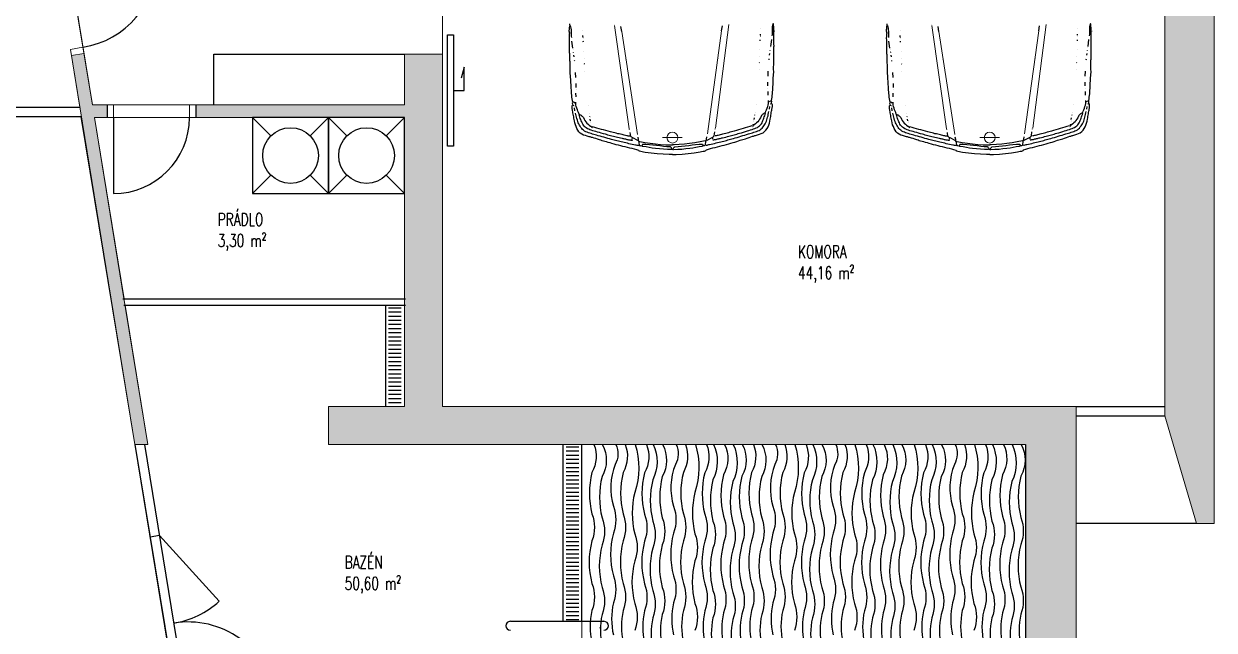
# Model space of a CAD drawing. Header units: metres. Extents: x -442 to 316, y -503 to 125.
# Drawn here: x -26.54 to -17.14, y -74.63 to -69.84 of the extents above; entities that cross this region are included whole.
import ezdxf

# ---------------------------------------------------------------- set-up
doc = ezdxf.new("R2010")
doc.units = ezdxf.units.M
doc.linetypes.add('ČERCHOVANÁ', pattern=[25.4, 12.7, -6.35, 0, -6.35])
doc.layers.add('FLOATING-WINDOWS', color=2, linetype='Continuous', plot=False)
for name, color, linetype in [('nove zdivo akce', 3, 'Continuous'), ('OSA', 7, 'ČERCHOVANÁ'), ('popis', 6, 'Continuous'), ('SRAFA', 251, 'Continuous'), ('ZARIZOVAKY', 251, 'Continuous'), ('ZDIVO', 1, 'Continuous')]:
    doc.layers.add(name, color=color, linetype=linetype)
doc.styles.add('ROMANS', font='romans.shx', dxfattribs={"width": 0.7})

# ---------------------------------------------------------------- blocks, each defined once
blk = doc.blocks.new('BMW3-PUD')
at = {"lineweight": 0}
for p, q in [((0.9833, 0.3943), (0.17, 0.2757)), ((1.0314, 0.4512), (0.2143, 0.3401)), ((0.1432, 0.0776), (0.1432, 0)), ((0.1432, -0.0776), (0.1432, 0)), ((0.9833, -0.3943), (0.17, -0.2757)), ((1.0314, -0.4512), (0.2143, -0.3401))]:
    blk.add_line(p, q, dxfattribs=at)
for points in [[(0.0086, 0), (0.0085, 0.0275), (0.0125, 0.0749), (0.0164, 0.1222), (0.0218, 0.1696), (0.028, 0.217), (0.0309, 0.229), (0.033, 0.2403), (0.0351, 0.2516), (0.0388, 0.2629), (0.0402, 0.2637), (0.041, 0.2644), (0.0425, 0.266), (0.0439, 0.2667), (0.0498, 0.2833), (0.0548, 0.3006), (0.0591, 0.3187), (0.0634, 0.3376), (0.0677, 0.3556), (0.072, 0.3737), (0.0763, 0.3918), (0.0813, 0.4083), (0.0856, 0.4264), (0.0907, 0.4437), (0.0957, 0.4611), (0.1, 0.4784), (0.1043, 0.4927), (0.1087, 0.507), (0.113, 0.5206), (0.1173, 0.5342), (0.1202, 0.5455), (0.1231, 0.556), (0.1268, 0.5658), (0.1289, 0.5756), (0.1347, 0.5907), (0.1398, 0.605), (0.1434, 0.6186), (0.1485, 0.6322), (0.1491, 0.6389), (0.1513, 0.645), (0.1535, 0.6503), (0.1542, 0.6563), (0.1593, 0.6721), (0.1643, 0.6872), (0.1687, 0.7015), (0.1745, 0.7151), (0.1841, 0.728), (0.1953, 0.7386), (0.2079, 0.747), (0.2214, 0.7547), (0.2355, 0.7601), (0.2505, 0.7655), (0.2662, 0.7695), (0.282, 0.7727), (0.2924, 0.7743), (0.3029, 0.7767), (0.3134, 0.7783), (0.3239, 0.7799), (0.3337, 0.7815), (0.3442, 0.7839), (0.3539, 0.7855), (0.3644, 0.7872), (0.3696, 0.788), (0.3749, 0.7895), (0.3794, 0.7904), (0.3846, 0.7904), (0.3899, 0.7905), (0.3951, 0.7905), (0.3997, 0.7891), (0.4042, 0.7876), (0.4049, 0.7869), (0.4049, 0.7861), (0.405, 0.7846), (0.4057, 0.7832), (0.402, 0.7771)], [(0.0815, 0.2657), (0.0822, 0.2724), (0.0836, 0.2792), (0.085, 0.2868), (0.0857, 0.2928), (0.0885, 0.3056), (0.0921, 0.3191), (0.095, 0.3312), (0.0978, 0.344), (0.1007, 0.356), (0.1036, 0.3688), (0.1064, 0.3809), (0.1093, 0.3929), (0.1122, 0.4042), (0.115, 0.4162), (0.1179, 0.4268), (0.1208, 0.4381), (0.1236, 0.4487), (0.1265, 0.4592), (0.1286, 0.4697), (0.1315, 0.481), (0.1366, 0.4961), (0.1409, 0.5112), (0.1452, 0.5262), (0.1496, 0.5406), (0.1539, 0.5556), (0.1582, 0.5707), (0.1625, 0.585), (0.1676, 0.6001), (0.1705, 0.6106), (0.1734, 0.6212), (0.1763, 0.6317), (0.1799, 0.6423), (0.1828, 0.6528), (0.1864, 0.6634), (0.19, 0.6732), (0.1937, 0.6838), (0.1996, 0.6929), (0.2062, 0.7012), (0.2129, 0.7088), (0.2211, 0.7156), (0.2293, 0.7225), (0.2382, 0.7279), (0.2471, 0.7332), (0.2569, 0.7378), (0.2666, 0.7424), (0.277, 0.7456), (0.2875, 0.7495), (0.2987, 0.7526), (0.31, 0.7557), (0.3204, 0.7581), (0.3317, 0.7605), (0.3429, 0.7629)], [(0.335, 0.7358), (0.3462, 0.7396), (0.3574, 0.7443), (0.3693, 0.7489), (0.3813, 0.7536), (0.3933, 0.7575), (0.4053, 0.7599), (0.418, 0.7608), (0.43, 0.7602)], [(0.3616, 0.7676), (0.3833, 0.7716)], [(0.3961, 0.774), (0.3961, 0.774)], [(0.4095, 0.7832), (0.4245, 0.7856)], [(0.421, 0.7668), (0.4283, 0.7789), (0.4283, 0.7804), (0.4283, 0.7812), (0.4283, 0.7827), (0.429, 0.7834), (0.4425, 0.7859), (0.456, 0.7883), (0.4695, 0.7907), (0.483, 0.7916), (0.4972, 0.7933), (0.5107, 0.7942), (0.525, 0.7951), (0.5392, 0.796), (0.5535, 0.7969), (0.5678, 0.7971), (0.582, 0.798), (0.5955, 0.7989), (0.6098, 0.7998), (0.624, 0.8008), (0.6383, 0.8017), (0.6518, 0.8034), (0.6615, 0.8035), (0.6706, 0.8028), (0.6803, 0.803), (0.6901, 0.8031), (0.6991, 0.8032), (0.7089, 0.8033), (0.7186, 0.8034), (0.7276, 0.8035), (0.7374, 0.8036), (0.7471, 0.8038), (0.7562, 0.8046), (0.7659, 0.8047), (0.7749, 0.8048), (0.7847, 0.8049), (0.7937, 0.8051), (0.8035, 0.8052), (0.811, 0.806), (0.8185, 0.8061), (0.8252, 0.8062), (0.832, 0.8063), (0.8395, 0.8063), (0.8462, 0.8064), (0.853, 0.8065), (0.8605, 0.8074), (0.8755, 0.8068), (0.8905, 0.8062), (0.9048, 0.8071), (0.9198, 0.8073), (0.9341, 0.8075), (0.9484, 0.8069), (0.9626, 0.8063), (0.9762, 0.8035), (0.9829, 0.8058), (0.9889, 0.8074), (0.9964, 0.8075), (1.0032, 0.8068), (1.0107, 0.8061), (1.0182, 0.8047), (1.0257, 0.8041), (1.0325, 0.8042), (1.034, 0.8034), (1.0347, 0.8034), (1.0348, 0.8019), (1.0348, 0.8004), (1.0236, 0.7973), (1.0123, 0.7949), (1.0003, 0.794), (0.9883, 0.7931), (0.9756, 0.793), (0.9635, 0.7928), (0.9508, 0.7927), (0.9388, 0.7918)], [(0.4721, 0.7584), (0.4999, 0.7588)], [(0.5255, 0.7568), (0.5255, 0.7568)], [(0.545, 0.757), (0.575, 0.7574)], [(0.6223, 0.7579), (0.6621, 0.7607)], [(0.7513, 0.767), (0.7588, 0.7686)], [(0.7866, 0.7712), (0.8001, 0.7736)], [(0.8211, 0.7761), (0.8211, 0.7761), (0.8226, 0.7761), (0.8233, 0.7761), (0.8241, 0.7769)], [(0.8473, 0.7794), (0.8473, 0.7794)], [(0.8548, 0.7818), (0.911, 0.7892)], [(0.9784, 0.8088), (0.9776, 0.8088), (0.9761, 0.8087), (0.9754, 0.8087), (0.9739, 0.8087)], [(1.04, 0.8027), (1.0475, 0.8028)], [(0.126, 0.318), (0.126, 0.318), (0.1244, 0.3188), (0.1237, 0.3195), (0.1229, 0.3202), (0.1236, 0.3262), (0.125, 0.3323), (0.1257, 0.3383), (0.1264, 0.3443), (0.1278, 0.3511), (0.1292, 0.3571), (0.1307, 0.3631), (0.1329, 0.3691), (0.1335, 0.3767), (0.1357, 0.3835), (0.1371, 0.3895), (0.1378, 0.3955), (0.1414, 0.4091), (0.1442, 0.4211), (0.1478, 0.4332), (0.1507, 0.4445), (0.1528, 0.4558), (0.1557, 0.4663), (0.1586, 0.4776), (0.1615, 0.4881), (0.1643, 0.4987), (0.1672, 0.5092), (0.1708, 0.5198), (0.1737, 0.5296), (0.1773, 0.5454), (0.1816, 0.5612), (0.1867, 0.5763), (0.1918, 0.5914), (0.1954, 0.6042), (0.199, 0.617), (0.2026, 0.6291), (0.2077, 0.6404), (0.2106, 0.6509), (0.2142, 0.6607), (0.2186, 0.6705), (0.2245, 0.6796), (0.2311, 0.688), (0.2386, 0.6956), (0.246, 0.7024), (0.255, 0.7078), (0.2639, 0.7116), (0.2729, 0.7155), (0.2818, 0.7194), (0.2916, 0.7232), (0.3005, 0.7263), (0.3103, 0.7295), (0.32, 0.7326), (0.3297, 0.7357), (0.3305, 0.7357), (0.3305, 0.7342), (0.3305, 0.7335), (0.3312, 0.7327), (0.3298, 0.7282), (0.3276, 0.7237), (0.3247, 0.7191), (0.3217, 0.7153), (0.318, 0.7108), (0.3143, 0.7077), (0.3106, 0.7039), (0.3061, 0.7009), (0.2942, 0.6955), (0.283, 0.6893), (0.2725, 0.6817), (0.2629, 0.6741), (0.254, 0.665), (0.2458, 0.6558), (0.2384, 0.646), (0.2318, 0.6354), (0.2303, 0.6354), (0.2288, 0.6354), (0.2273, 0.6354), (0.225, 0.6353)], [(0.4027, 0.6637), (0.4027, 0.6637)], [(0.6742, 0.6895), (0.6742, 0.6895)], [(0.7282, 0.6901), (0.7282, 0.6901), (0.7297, 0.6909), (0.7305, 0.6917), (0.7312, 0.6917)], [(0.7755, 0.6922), (0.7755, 0.6922)], [(0.8295, 0.6943), (0.8295, 0.6943)], [(0.9023, 0.6975), (0.9099, 0.6976)], [(0.9324, 0.6978), (0.9324, 0.6978)], [(0.9421, 0.6994), (0.9421, 0.6994), (0.9414, 0.7002), (0.9398, 0.7002), (0.9398, 0.7002)], [(0.9451, 0.6995), (0.9474, 0.7003), (0.9496, 0.7003), (0.9519, 0.7003), (0.9549, 0.7004)], [(0.9962, 0.7009), (0.9962, 0.7009)], [(0.1558, 0.3364), (0.1564, 0.3424), (0.1579, 0.3484), (0.1593, 0.3552), (0.16, 0.3612), (0.1629, 0.371), (0.165, 0.3801), (0.1672, 0.3891), (0.17, 0.3981), (0.1721, 0.4094), (0.175, 0.4207), (0.1771, 0.432), (0.1807, 0.4441), (0.1836, 0.4554), (0.1865, 0.4667), (0.1901, 0.478), (0.193, 0.4893), (0.1973, 0.5073), (0.2023, 0.5247), (0.2073, 0.5428), (0.2124, 0.5601), (0.2175, 0.5774), (0.2225, 0.5955), (0.2276, 0.6128), (0.2326, 0.6309)], [(0.219, 0.633), (0.219, 0.633)], [(0.2423, 0.6385), (0.2423, 0.6385), (0.243, 0.6386), (0.2438, 0.6386), (0.2438, 0.6386)], [(0.267, 0.6433), (0.267, 0.6433)], [(0.273, 0.6434), (0.273, 0.6434)], [(0.2797, 0.645), (0.2932, 0.6474)], [(0.309, 0.6491), (0.309, 0.6491)], [(0.3157, 0.6507), (0.3157, 0.6507), (0.3165, 0.6507), (0.3172, 0.6507), (0.3172, 0.6507)], [(0.3374, 0.6547), (0.3374, 0.6547)], [(0.7998, 0.4222), (0.7998, 0.4222)], [(0.9833, 0.3943), (1.023, 0.4008)], [(1.0382, 0.4528), (1.0382, 0.4528)], [(0.1212, 0.2729), (0.1425, 0.313), (0.144, 0.3182), (0.1477, 0.322), (0.1514, 0.3258), (0.1536, 0.3296), (0.1858, 0.3338)], [(0.1297, 0.3173), (0.132, 0.3181), (0.1342, 0.3181), (0.1372, 0.3181), (0.1395, 0.3182)], [(0.2068, 0.3378), (0.2068, 0.3378), (0.2075, 0.3378), (0.2083, 0.3378), (0.2083, 0.3378)], [(0.2143, 0.3401), (0.2143, 0.3401)], [(0.7644, 0.3677), (0.7644, 0.3677)], [(0.0477, 0), (0.0479, 0.001), (0.0493, 0.0047), (0.0538, 0.0055), (0.0591, 0.0071), (0.0635, 0.0094), (0.0673, 0.014), (0.068, 0.0155), (0.0687, 0.0162), (0.0702, 0.017), (0.0702, 0.017), (0.0714, 0.044), (0.0741, 0.0718), (0.0775, 0.0997), (0.0809, 0.1275), (0.0851, 0.1546), (0.0878, 0.1824), (0.0897, 0.2102), (0.0894, 0.2372), (0.0788, 0.2424), (0.078, 0.2476), (0.0787, 0.2529), (0.0809, 0.2574), (0.0838, 0.2612), (0.1101, 0.2638), (0.1116, 0.263), (0.1131, 0.2623), (0.1139, 0.2608), (0.1154, 0.2586), (0.1069, 0.2172), (0.0998, 0.1765), (0.0943, 0.1352), (0.0896, 0.0938), (0.0871, 0.0525), (0.0853, 0.0119), (0.085, 0)], [(0.0493, 0.0092), (0.0504, 0.0408), (0.0523, 0.0724), (0.0549, 0.1039), (0.059, 0.1355), (0.0617, 0.1603), (0.0667, 0.1851), (0.0709, 0.2092), (0.0744, 0.2341), (0.0751, 0.2356), (0.0759, 0.2378), (0.0766, 0.2386), (0.0766, 0.2393)], [(0.1153, 0.2646), (0.1235, 0.2692), (0.1243, 0.2692), (0.1258, 0.2684), (0.1273, 0.2677), (0.1288, 0.2677), (0.1475, 0.2717)], [(0.17, 0.2757), (0.17, 0.2757)], [(0.0086, 0), (0.0085, -0.0275), (0.0125, -0.0749), (0.0164, -0.1222), (0.0218, -0.1696), (0.028, -0.217), (0.0309, -0.229), (0.033, -0.2403), (0.0351, -0.2516), (0.0388, -0.2629), (0.0402, -0.2637), (0.041, -0.2644), (0.0425, -0.266), (0.0439, -0.2667), (0.0498, -0.2833), (0.0548, -0.3006), (0.0591, -0.3187), (0.0634, -0.3376), (0.0677, -0.3556), (0.072, -0.3737), (0.0763, -0.3918), (0.0813, -0.4083), (0.0856, -0.4264), (0.0907, -0.4437), (0.0957, -0.4611), (0.1, -0.4784), (0.1043, -0.4927), (0.1087, -0.507), (0.113, -0.5206), (0.1173, -0.5342), (0.1202, -0.5455), (0.1231, -0.556), (0.1268, -0.5658), (0.1289, -0.5756), (0.1347, -0.5907), (0.1398, -0.605), (0.1434, -0.6186), (0.1485, -0.6322), (0.1491, -0.6389), (0.1513, -0.645), (0.1535, -0.6503), (0.1542, -0.6563), (0.1593, -0.6721), (0.1643, -0.6872), (0.1687, -0.7015), (0.1745, -0.7151), (0.1841, -0.728), (0.1953, -0.7386), (0.2079, -0.747), (0.2214, -0.7547), (0.2355, -0.7601), (0.2505, -0.7655), (0.2662, -0.7695), (0.282, -0.7727), (0.2924, -0.7743), (0.3029, -0.7767), (0.3134, -0.7783), (0.3239, -0.7799), (0.3337, -0.7815), (0.3442, -0.7839), (0.3539, -0.7855), (0.3644, -0.7872), (0.3696, -0.788), (0.3749, -0.7895), (0.3794, -0.7904), (0.3846, -0.7904), (0.3899, -0.7905), (0.3951, -0.7905), (0.3997, -0.7891), (0.4042, -0.7876), (0.4049, -0.7869), (0.4049, -0.7861), (0.405, -0.7846), (0.4057, -0.7832), (0.402, -0.7771)], [(0.0477, 0), (0.0479, -0.001), (0.0493, -0.0047), (0.0538, -0.0055), (0.0591, -0.0071), (0.0635, -0.0094), (0.0673, -0.014), (0.068, -0.0155), (0.0687, -0.0162), (0.0702, -0.017), (0.0702, -0.017), (0.0714, -0.044), (0.0741, -0.0718), (0.0775, -0.0997), (0.0809, -0.1275), (0.0851, -0.1546), (0.0878, -0.1824), (0.0897, -0.2102), (0.0894, -0.2372), (0.0788, -0.2424), (0.078, -0.2476), (0.0787, -0.2529), (0.0809, -0.2574), (0.0838, -0.2612), (0.1101, -0.2638), (0.1116, -0.263), (0.1131, -0.2623), (0.1139, -0.2608), (0.1154, -0.2586), (0.1069, -0.2172), (0.0998, -0.1765), (0.0943, -0.1352), (0.0896, -0.0938), (0.0871, -0.0525), (0.0853, -0.0119), (0.085, 0)], [(0.0493, -0.0092), (0.0504, -0.0408), (0.0523, -0.0724), (0.0549, -0.1039), (0.059, -0.1355), (0.0617, -0.1603), (0.0667, -0.1851), (0.0709, -0.2092), (0.0744, -0.2341), (0.0751, -0.2356), (0.0759, -0.2378), (0.0766, -0.2386), (0.0766, -0.2393)], [(0.0815, -0.2657), (0.0822, -0.2724), (0.0836, -0.2792), (0.085, -0.2868), (0.0857, -0.2928), (0.0885, -0.3056), (0.0921, -0.3191), (0.095, -0.3312), (0.0978, -0.344), (0.1007, -0.356), (0.1036, -0.3688), (0.1064, -0.3809), (0.1093, -0.3929), (0.1122, -0.4042), (0.115, -0.4162), (0.1179, -0.4268), (0.1208, -0.4381), (0.1236, -0.4487), (0.1265, -0.4592), (0.1286, -0.4697), (0.1315, -0.481), (0.1366, -0.4961), (0.1409, -0.5112), (0.1452, -0.5262), (0.1496, -0.5406), (0.1539, -0.5556), (0.1582, -0.5707), (0.1625, -0.585), (0.1676, -0.6001), (0.1705, -0.6106), (0.1734, -0.6212), (0.1763, -0.6317), (0.1799, -0.6423), (0.1828, -0.6528), (0.1864, -0.6634), (0.19, -0.6732), (0.1937, -0.6838), (0.1996, -0.6929), (0.2062, -0.7012), (0.2129, -0.7088), (0.2211, -0.7156), (0.2293, -0.7225), (0.2382, -0.7279), (0.2471, -0.7332), (0.2569, -0.7378), (0.2666, -0.7424), (0.277, -0.7456), (0.2875, -0.7495), (0.2987, -0.7526), (0.31, -0.7557), (0.3204, -0.7581), (0.3317, -0.7605), (0.3429, -0.7629)], [(0.1153, -0.2646), (0.1235, -0.2692), (0.1243, -0.2692), (0.1258, -0.2684), (0.1273, -0.2677), (0.1288, -0.2677), (0.1475, -0.2717)], [(0.1212, -0.2729), (0.1425, -0.313), (0.144, -0.3182), (0.1477, -0.322), (0.1514, -0.3258), (0.1536, -0.3296), (0.1858, -0.3338)], [(0.17, -0.2757), (0.17, -0.2757)], [(0.126, -0.318), (0.126, -0.318), (0.1244, -0.3188), (0.1237, -0.3195), (0.1229, -0.3202), (0.1236, -0.3262), (0.125, -0.3323), (0.1257, -0.3383), (0.1264, -0.3443), (0.1278, -0.3511), (0.1292, -0.3571), (0.1307, -0.3631), (0.1329, -0.3691), (0.1335, -0.3767), (0.1357, -0.3835), (0.1371, -0.3895), (0.1378, -0.3955), (0.1414, -0.4091), (0.1442, -0.4211), (0.1478, -0.4332), (0.1507, -0.4445), (0.1528, -0.4558), (0.1557, -0.4663), (0.1586, -0.4776), (0.1615, -0.4881), (0.1643, -0.4987), (0.1672, -0.5092), (0.1708, -0.5198), (0.1737, -0.5296), (0.1773, -0.5454), (0.1816, -0.5612), (0.1867, -0.5763), (0.1918, -0.5914), (0.1954, -0.6042), (0.199, -0.617), (0.2026, -0.6291), (0.2077, -0.6404), (0.2106, -0.6509), (0.2142, -0.6607), (0.2186, -0.6705), (0.2245, -0.6796), (0.2311, -0.688), (0.2386, -0.6956), (0.246, -0.7024), (0.255, -0.7078), (0.2639, -0.7116), (0.2729, -0.7155), (0.2818, -0.7194), (0.2916, -0.7232), (0.3005, -0.7263), (0.3103, -0.7295), (0.32, -0.7326), (0.3297, -0.7357), (0.3305, -0.7357), (0.3305, -0.7342), (0.3305, -0.7335), (0.3312, -0.7327), (0.3298, -0.7282), (0.3276, -0.7237), (0.3247, -0.7191), (0.3217, -0.7153), (0.318, -0.7108), (0.3143, -0.7077), (0.3106, -0.7039), (0.3061, -0.7009), (0.2942, -0.6955), (0.283, -0.6893), (0.2725, -0.6817), (0.2629, -0.6741), (0.254, -0.665), (0.2458, -0.6558), (0.2384, -0.646), (0.2318, -0.6354), (0.2303, -0.6354), (0.2288, -0.6354), (0.2273, -0.6354), (0.225, -0.6353)], [(0.1297, -0.3173), (0.132, -0.3181), (0.1342, -0.3181), (0.1372, -0.3181), (0.1395, -0.3182)], [(0.1558, -0.3364), (0.1564, -0.3424), (0.1579, -0.3484), (0.1593, -0.3552), (0.16, -0.3612), (0.1629, -0.371), (0.165, -0.3801), (0.1672, -0.3891), (0.17, -0.3981), (0.1721, -0.4094), (0.175, -0.4207), (0.1771, -0.432), (0.1807, -0.4441), (0.1836, -0.4554), (0.1865, -0.4667), (0.1901, -0.478), (0.193, -0.4893), (0.1973, -0.5073), (0.2023, -0.5247), (0.2073, -0.5428), (0.2124, -0.5601), (0.2175, -0.5774), (0.2225, -0.5955), (0.2276, -0.6128), (0.2326, -0.6309)], [(0.2068, -0.3378), (0.2068, -0.3378), (0.2075, -0.3378), (0.2083, -0.3378), (0.2083, -0.3378)], [(0.2143, -0.3401), (0.2143, -0.3401)], [(0.7644, -0.3677), (0.7644, -0.3677)], [(0.7998, -0.4222), (0.7998, -0.4222)], [(0.9833, -0.3943), (1.023, -0.4008)], [(0.219, -0.633), (0.219, -0.633)], [(0.2423, -0.6385), (0.2423, -0.6385), (0.243, -0.6386), (0.2438, -0.6386), (0.2438, -0.6386)], [(0.267, -0.6433), (0.267, -0.6433)], [(0.273, -0.6434), (0.273, -0.6434)], [(0.2797, -0.645), (0.2932, -0.6474)], [(0.309, -0.6491), (0.309, -0.6491)], [(0.3157, -0.6507), (0.3157, -0.6507), (0.3165, -0.6507), (0.3172, -0.6507), (0.3172, -0.6507)], [(0.3374, -0.6547), (0.3374, -0.6547)], [(0.335, -0.7358), (0.3462, -0.7396), (0.3574, -0.7443), (0.3693, -0.7489), (0.3813, -0.7536), (0.3933, -0.7575), (0.4053, -0.7599), (0.418, -0.7608), (0.43, -0.7602)], [(0.4027, -0.6637), (0.4027, -0.6637)], [(0.6742, -0.6895), (0.6742, -0.6895)], [(0.7282, -0.6901), (0.7282, -0.6901), (0.7297, -0.6909), (0.7305, -0.6917), (0.7312, -0.6917)], [(0.7755, -0.6922), (0.7755, -0.6922)], [(0.8295, -0.6943), (0.8295, -0.6943)], [(0.9023, -0.6975), (0.9099, -0.6976)], [(0.9324, -0.6978), (0.9324, -0.6978)], [(0.9421, -0.6994), (0.9421, -0.6994), (0.9414, -0.7002), (0.9398, -0.7002), (0.9398, -0.7002)], [(0.9451, -0.6995), (0.9474, -0.7003), (0.9496, -0.7003), (0.9519, -0.7003), (0.9549, -0.7004)], [(0.9962, -0.7009), (0.9962, -0.7009)], [(0.3616, -0.7676), (0.3833, -0.7716)], [(0.3961, -0.774), (0.3961, -0.774)], [(0.4095, -0.7832), (0.4245, -0.7856)], [(0.421, -0.7668), (0.4283, -0.7789), (0.4283, -0.7804), (0.4283, -0.7812), (0.4283, -0.7827), (0.429, -0.7834), (0.4425, -0.7859), (0.456, -0.7883), (0.4695, -0.7907), (0.483, -0.7916), (0.4972, -0.7933), (0.5107, -0.7942), (0.525, -0.7951), (0.5392, -0.796), (0.5535, -0.7969), (0.5678, -0.7971), (0.582, -0.798), (0.5955, -0.7989), (0.6098, -0.7998), (0.624, -0.8008), (0.6383, -0.8017), (0.6518, -0.8034), (0.6615, -0.8035), (0.6706, -0.8028), (0.6803, -0.803), (0.6901, -0.8031), (0.6991, -0.8032), (0.7089, -0.8033), (0.7186, -0.8034), (0.7276, -0.8035), (0.7374, -0.8036), (0.7471, -0.8038), (0.7562, -0.8046), (0.7659, -0.8047), (0.7749, -0.8048), (0.7847, -0.8049), (0.7937, -0.8051), (0.8035, -0.8052), (0.811, -0.806), (0.8185, -0.8061), (0.8252, -0.8062), (0.832, -0.8063), (0.8395, -0.8063), (0.8462, -0.8064), (0.853, -0.8065), (0.8605, -0.8074), (0.8755, -0.8068), (0.8905, -0.8062), (0.9048, -0.8071), (0.9198, -0.8073), (0.9341, -0.8075), (0.9484, -0.8069), (0.9626, -0.8063), (0.9762, -0.8035), (0.9829, -0.8058), (0.9889, -0.8074), (0.9964, -0.8075), (1.0032, -0.8068), (1.0107, -0.8061), (1.0182, -0.8047), (1.0257, -0.8041), (1.0325, -0.8042), (1.034, -0.8034), (1.0347, -0.8034), (1.0348, -0.8019), (1.0348, -0.8004), (1.0236, -0.7973), (1.0123, -0.7949), (1.0003, -0.794), (0.9883, -0.7931), (0.9756, -0.793), (0.9635, -0.7928), (0.9508, -0.7927), (0.9388, -0.7918)], [(0.4721, -0.7584), (0.4999, -0.7588)], [(0.5255, -0.7568), (0.5255, -0.7568)], [(0.545, -0.757), (0.575, -0.7574)], [(0.6223, -0.7579), (0.6621, -0.7607)], [(0.7513, -0.767), (0.7588, -0.7686)], [(0.7866, -0.7712), (0.8001, -0.7736)], [(0.8211, -0.7761), (0.8211, -0.7761), (0.8226, -0.7761), (0.8233, -0.7761), (0.8241, -0.7769)], [(0.8473, -0.7794), (0.8473, -0.7794)], [(0.8548, -0.7818), (0.911, -0.7892)], [(0.9784, -0.8088), (0.9776, -0.8088), (0.9761, -0.8087), (0.9754, -0.8087), (0.9739, -0.8087)]]:
    blk.add_lwpolyline(points)
for start, end in [(0, 180), (180, 0)]:
    blk.add_arc((0.1432, 0), 0.0432, start, end, dxfattribs=at)

msp = doc.modelspace()

# ---------------------------------------------------------------- hatches: boundary and pattern name
at = {"layer": 'SRAFA', "linetype": 'Continuous', "lineweight": 0}
for points in [[(-17.14234, -63.50553), (-17.53234, -63.50553), (-17.53234, -65.774794), (-17.53234, -72.939794), (-17.28234, -73.789794), (-17.14234, -73.789794)], [(-25.660379, -73.164794), (-25.559053, -73.164794), (-25.763283, -71.914794), (-25.980584, -70.584794), (-25.880584, -70.584794), (-25.880584, -70.484794), (-25.996923, -70.484794), (-26.063132, -70.07956), (-26.161823, -70.095684)], [(-23.53234, -70.084794), (-23.53234, -70.484794), (-25.180584, -70.484794), (-25.180584, -70.584794), (-23.53234, -70.584794), (-23.53234, -71.184794), (-23.53234, -72.864794), (-24.13234, -72.864794), (-24.13234, -73.164794), (-18.63234, -73.164794), (-18.63234, -82.279256), (-22.28234, -82.279256), (-23.176403, -79.208141), (-23.560907, -79.3184), (-22.583758, -82.679256), (-18.23234, -82.679256), (-18.23234, -72.864794), (-23.23234, -72.864794), (-23.23234, -70.084794)]]:
    msp.add_hatch(color=256, dxfattribs=at).paths.add_polyline_path(points)

# ---------------------------------------------------------------- linework, layer by layer
at = {"layer": 'FLOATING-WINDOWS', "linetype": 'Continuous', "lineweight": 0, "flags": 128}
for points in [[(-23.23234, -65.484794), (-23.23234, -66.434794), (-24.28234, -66.434794), (-24.28234, -68.434794), (-23.23234, -68.434794), (-23.23234, -72.864794), (-17.53234, -72.864794), (-17.53234, -65.484794)], [(-27.59234, -68.509794), (-26.39234, -68.509794), (-26.39234, -68.684794), (-26.282758, -69.355499), (-26.184066, -69.339374), (-26.071194, -70.030214), (-26.169885, -70.046339), (-26.095404, -70.502206), (-27.59234, -70.502206)], [(-26.291014, -68.684794), (-23.53234, -68.684794), (-23.53234, -69.284794), (-23.23234, -69.284794), (-23.23234, -70.084794), (-23.53234, -70.084794), (-23.53234, -70.484794), (-25.996923, -70.484794)], [(-32.81234, -72.364794), (-32.81234, -77.464794), (-29.321384, -77.464794), (-25.195187, -76.012021), (-25.660379, -73.164794), (-26.08826, -70.577206), (-27.59234, -70.577206), (-27.59234, -73.164794), (-29.09234, -73.164794), (-29.09234, -72.364794)], [(-25.980584, -70.584794), (-23.53234, -70.584794), (-23.53234, -72.014599), (-25.746977, -72.014599)]]:
    msp.add_lwpolyline(points, close=True, dxfattribs=at)
msp.add_lwpolyline([(-25.738807, -72.064599), (-23.53234, -72.064599), (-23.53234, -72.864794), (-24.13234, -72.864794), (-24.13234, -73.164794), (-18.63234, -73.164794), (-18.63234, -82.279256), (-22.28234, -82.279256), (-23.176403, -79.208141), (-23.406579, -79.273072), (-24.19839, -76.466149, 0.46797345), (-25.123326, -75.98672), (-25.584384, -73.164794), (-25.559053, -73.164794), (-25.738807, -72.064599)], format="xyb", close=True, dxfattribs=at)
at = {"layer": 'FLOATING-WINDOWS', "linetype": 'Continuous', "lineweight": 0}
msp.add_lwpolyline([(-22.13234, -73.164794), (-18.63234, -73.164794), (-18.63234, -82.279256), (-22.13234, -82.279256)], close=True, dxfattribs=at)
at = {"layer": 'nove zdivo akce', "linetype": 'Continuous'}
for p, q in [((-27.59234, -70.502206), (-26.095404, -70.502206)), ((-25.880584, -70.484794), (-25.880584, -70.584794)), ((-25.180584, -70.484794), (-25.180584, -70.584794)), ((-27.59234, -70.577206), (-26.08315, -70.577206)), ((-25.830584, -70.584794), (-25.830584, -71.184794)), ((-25.757042, -72.014599), (-23.526099, -72.014599)), ((-25.748873, -72.064599), (-23.526099, -72.064599)), ((-18.23234, -72.864794), (-17.53234, -72.864794)), ((-18.23234, -72.939794), (-17.53234, -72.939794)), ((-25.660379, -73.164794), (-25.195187, -76.012021)), ((-25.584384, -73.164794), (-25.123326, -75.98672)), ((-17.28234, -73.789794), (-18.23234, -73.789794)), ((-25.466728, -73.884917), (-25.540746, -73.89701)), ((-25.466728, -73.884917), (-24.996052, -74.403053))]:
    msp.add_line(p, q, dxfattribs=at)
for centre, radius, start, end in [((-26.184066, -69.339374), 0.7, 279.2792404, 0), ((-25.830584, -70.584794), 0.6, 270, 0), ((-25.466728, -73.884917), 0.7, 279.2792404, 312.2520728), ((-25.240983, -75.266597), 0.7, 9.2792404, 99.2792404)]:
    msp.add_arc(centre, radius, start, end, dxfattribs=at)
at = {"layer": 'OSA', "linetype": 'Continuous'}
for p, q in [((-24.73234, -70.584794), (-24.58769, -70.729445)), ((-24.276991, -70.729445), (-24.13234, -70.584794)), ((-24.13234, -70.584794), (-23.98769, -70.729445)), ((-23.676991, -70.729445), (-23.53234, -70.584794)), ((-24.73234, -71.184794), (-24.58769, -71.040143)), ((-24.276991, -71.040143), (-24.13234, -71.184794)), ((-24.13234, -71.184794), (-23.98769, -71.040143)), ((-23.676991, -71.040143), (-23.53234, -71.184794))]:
    msp.add_line(p, q, dxfattribs=at)
for points in [[(-24.13234, -70.584794), (-24.73234, -70.584794), (-24.73234, -71.184794), (-24.13234, -71.184794)], [(-23.53234, -70.584794), (-24.13234, -70.584794), (-24.13234, -71.184794), (-23.53234, -71.184794)]]:
    msp.add_lwpolyline(points, close=True, dxfattribs=at)
for centre in [(-24.43234, -70.884794), (-23.83234, -70.884794)]:
    msp.add_circle(centre, 0.219697, dxfattribs=at)
at = {"layer": 'SRAFA', "linetype": 'Continuous'}
for p, q in [((-23.68234, -72.064599), (-23.68234, -72.864794)), ((-23.658447, -72.087165), (-23.558447, -72.087165)), ((-23.658447, -72.119644), (-23.558447, -72.119644)), ((-23.658447, -72.152123), (-23.558447, -72.152123)), ((-23.658447, -72.184602), (-23.558447, -72.184602)), ((-23.658447, -72.21708), (-23.558447, -72.21708)), ((-23.658447, -72.249559), (-23.558447, -72.249559)), ((-23.658447, -72.282038), (-23.558447, -72.282038)), ((-23.658447, -72.314517), (-23.558447, -72.314517)), ((-23.658447, -72.346995), (-23.558447, -72.346995)), ((-23.658447, -72.379474), (-23.558447, -72.379474)), ((-23.658447, -72.411953), (-23.558447, -72.411953)), ((-23.658447, -72.444432), (-23.558447, -72.444432)), ((-23.658447, -72.476911), (-23.558447, -72.476911)), ((-23.658447, -72.509389), (-23.558447, -72.509389)), ((-23.658447, -72.541868), (-23.558447, -72.541868)), ((-23.658447, -72.574347), (-23.558447, -72.574347)), ((-23.658447, -72.606826), (-23.558447, -72.606826)), ((-23.658447, -72.639304), (-23.558447, -72.639304)), ((-23.658447, -72.671783), (-23.558447, -72.671783)), ((-23.658447, -72.704262), (-23.558447, -72.704262)), ((-23.658447, -72.736741), (-23.558447, -72.736741)), ((-23.658447, -72.769219), (-23.558447, -72.769219)), ((-23.658447, -72.801698), (-23.558447, -72.801698)), ((-23.658447, -72.834177), (-23.558447, -72.834177)), ((-22.258447, -73.18392), (-22.158447, -73.18392)), ((-22.13234, -74.561683), (-22.13234, -73.164794)), ((-22.258447, -73.216399), (-22.158447, -73.216399)), ((-22.258447, -73.248878), (-22.158447, -73.248878)), ((-22.258447, -73.281356), (-22.158447, -73.281356)), ((-22.258447, -73.313835), (-22.158447, -73.313835)), ((-22.258447, -73.346314), (-22.158447, -73.346314)), ((-22.258447, -73.378793), (-22.158447, -73.378793)), ((-22.258447, -73.411272), (-22.158447, -73.411272)), ((-22.258447, -73.44375), (-22.158447, -73.44375)), ((-22.258447, -73.476229), (-22.158447, -73.476229)), ((-22.258447, -73.508708), (-22.158447, -73.508708)), ((-22.258447, -73.541187), (-22.158447, -73.541187)), ((-22.258447, -73.573665), (-22.158447, -73.573665)), ((-22.258447, -73.606144), (-22.158447, -73.606144)), ((-22.258447, -73.638623), (-22.158447, -73.638623)), ((-22.258447, -73.671102), (-22.158447, -73.671102)), ((-22.258447, -73.70358), (-22.158447, -73.70358)), ((-22.258447, -73.736059), (-22.158447, -73.736059)), ((-22.258447, -73.768538), (-22.158447, -73.768538)), ((-22.258447, -73.801017), (-22.158447, -73.801017)), ((-22.258447, -73.833496), (-22.158447, -73.833496)), ((-22.258447, -73.865974), (-22.158447, -73.865974)), ((-22.258447, -73.898453), (-22.158447, -73.898453)), ((-22.258447, -73.930932), (-22.158447, -73.930932)), ((-22.258447, -73.963411), (-22.158447, -73.963411)), ((-22.258447, -73.995889), (-22.158447, -73.995889)), ((-22.258447, -74.028368), (-22.158447, -74.028368)), ((-22.258447, -74.060847), (-22.158447, -74.060847)), ((-22.258447, -74.093326), (-22.158447, -74.093326)), ((-22.258447, -74.125804), (-22.158447, -74.125804)), ((-22.258447, -74.158283), (-22.158447, -74.158283)), ((-22.258447, -74.190762), (-22.158447, -74.190762)), ((-22.258447, -74.223241), (-22.158447, -74.223241)), ((-22.258447, -74.25572), (-22.158447, -74.25572)), ((-22.258447, -74.288198), (-22.158447, -74.288198)), ((-22.258447, -74.320677), (-22.158447, -74.320677)), ((-22.258447, -74.353156), (-22.158447, -74.353156)), ((-22.258447, -74.385635), (-22.158447, -74.385635)), ((-22.258447, -74.418113), (-22.158447, -74.418113)), ((-22.258447, -74.450592), (-22.158447, -74.450592)), ((-22.258447, -74.483071), (-22.158447, -74.483071)), ((-22.69768, -74.561683), (-21.95915, -74.561683)), ((-22.258447, -74.51555), (-22.158447, -74.51555)), ((-22.258447, -74.548028), (-22.158447, -74.548028))]:
    msp.add_line(p, q, dxfattribs=at)
at = {"layer": 'SRAFA', "linetype": 'Continuous', "flags": 128}
for points in [[(-22.037683, -73.164794, -0.22128567), (-22.053571, -73.386778, 0.12559297), (-22.053571, -73.71309, -0.1768325), (-22.053571, -73.926008, 0.13179204), (-22.053571, -74.261953, -0.1768325), (-22.053571, -74.476843, 0.11028975), (-22.053571, -74.72972, -0.1768325)], [(-21.970449, -73.167837), (-21.970449, -73.167837, -0.25260046), (-21.973494, -73.41832, 0.12559297), (-21.973494, -73.744633, -0.1768325), (-21.973494, -73.95755, 0.13179204), (-21.973494, -74.293495, -0.1768325), (-21.973494, -74.508386, 0.11028975), (-21.973494, -74.761263, -0.1768325)], [(-21.864071, -73.164794), (-21.864071, -73.164794, -0.23405102), (-21.870268, -73.324211, 0.16783327), (-21.884643, -73.652874, -0.1768325), (-21.884643, -73.865791, 0.13179204), (-21.884643, -74.201736, -0.1768325), (-21.884643, -74.416627, 0.11028975), (-21.884643, -74.669504, -0.1768325)], [(-21.791367, -73.164794, -0.22128567), (-21.807255, -73.386778, 0.12559297), (-21.807255, -73.71309, -0.1768325), (-21.807255, -73.926008, 0.13179204), (-21.807255, -74.261953, -0.1768325), (-21.807255, -74.476843, 0.11028975), (-21.807255, -74.72972, -0.1768325)], [(-21.712493, -73.164794), (-21.712493, -73.164794, -0.15592875), (-21.715538, -73.544487, 0.12559297), (-21.715538, -73.8708, -0.1768325), (-21.715538, -74.083717, 0.13179204), (-21.715538, -74.419662, -0.1768325), (-21.715538, -74.634553, 0.11028975)], [(-21.623376, -73.164794, -0.22434616), (-21.638152, -73.389646, 0.12559297), (-21.638152, -73.715958, -0.1768325), (-21.638152, -73.928876, 0.13179204), (-21.638152, -74.264821, -0.1768325), (-21.638152, -74.479711, 0.11028975), (-21.638152, -74.732588, -0.1768325)], [(-21.57027, -73.164794), (-21.57027, -73.164794, -0.23018048), (-21.573315, -73.443821, 0.12559297), (-21.573315, -73.770133, -0.1768325), (-21.573315, -73.983051, 0.13179204), (-21.573315, -74.318996, -0.1768325), (-21.573315, -74.533886, 0.11028975), (-21.573315, -74.786763, -0.1768325)], [(-21.495397, -73.167837), (-21.495397, -73.167837, -0.25260046), (-21.498441, -73.41832, 0.12559297), (-21.498441, -73.744633, -0.1768325), (-21.498441, -73.95755, 0.13179204), (-21.498441, -74.293495, -0.1768325), (-21.498441, -74.508386, 0.11028975), (-21.498441, -74.761263, -0.1768325)], [(-21.389019, -73.164794), (-21.389019, -73.164794, -0.23405102), (-21.395215, -73.324211, 0.16783327), (-21.409591, -73.652874, -0.1768325), (-21.409591, -73.865791, 0.13179204), (-21.409591, -74.201736, -0.1768325), (-21.409591, -74.416627, 0.11028975), (-21.409591, -74.669504, -0.1768325)], [(-21.316315, -73.164794, -0.22128567), (-21.332203, -73.386778, 0.12559297), (-21.332203, -73.71309, -0.1768325), (-21.332203, -73.926008, 0.13179204), (-21.332203, -74.261953, -0.1768325), (-21.332203, -74.476843, 0.11028975), (-21.332203, -74.72972, -0.1768325)], [(-21.237441, -73.164794), (-21.237441, -73.164794, -0.15592875), (-21.240486, -73.544487, 0.12559297), (-21.240486, -73.8708, -0.1768325), (-21.240486, -74.083717, 0.13179204), (-21.240486, -74.419662, -0.1768325), (-21.240486, -74.634553, 0.11028975)], [(-21.148323, -73.164794, -0.22434616), (-21.1631, -73.389646, 0.12559297), (-21.1631, -73.715958, -0.1768325), (-21.1631, -73.928876, 0.13179204), (-21.1631, -74.264821, -0.1768325), (-21.1631, -74.479711, 0.11028975), (-21.1631, -74.732588, -0.1768325)], [(-21.095218, -73.164794), (-21.095218, -73.164794, -0.23018048), (-21.098263, -73.443821, 0.12559297), (-21.098263, -73.770133, -0.1768325), (-21.098263, -73.983051, 0.13179204), (-21.098263, -74.318996, -0.1768325), (-21.098263, -74.533886, 0.11028975), (-21.098263, -74.786763, -0.1768325)], [(-21.006601, -73.164794, -0.24115448), (-21.01471, -73.405086, 0.12559297), (-21.01471, -73.731398, -0.1768325), (-21.01471, -73.944316, 0.13179204), (-21.01471, -74.280261, -0.1768325), (-21.01471, -74.495151, 0.11028975), (-21.01471, -74.748028, -0.1768325)], [(-20.938302, -73.164794), (-20.938302, -73.164794, -0.22177658), (-20.941347, -73.458093, 0.12559297), (-20.941347, -73.784406, -0.1768325), (-20.941347, -73.997324, 0.13179204), (-20.941347, -74.333269, -0.1768325), (-20.941347, -74.548159, 0.11028975), (-20.941347, -74.801036, -0.1768325)], [(-20.866976, -73.164794), (-20.866976, -73.164794, -0.25260046), (-20.870021, -73.415277, 0.12559297), (-20.870021, -73.74159, -0.1768325), (-20.870021, -73.954508, 0.13179204), (-20.870021, -74.290453, -0.1768325), (-20.870021, -74.505343, 0.11028975), (-20.870021, -74.75822, -0.1768325)], [(-20.778191, -73.164794, -0.22128567), (-20.794079, -73.386778, 0.12559297), (-20.794079, -73.71309, -0.1768325), (-20.794079, -73.926008, 0.13179204), (-20.794079, -74.261953, -0.1768325), (-20.794079, -74.476843, 0.11028975), (-20.794079, -74.72972, -0.1768325)], [(-20.710958, -73.167837), (-20.710958, -73.167837, -0.25260046), (-20.714002, -73.41832, 0.12559297), (-20.714002, -73.744633, -0.1768325), (-20.714002, -73.95755, 0.13179204), (-20.714002, -74.293495, -0.1768325), (-20.714002, -74.508386, 0.11028975), (-20.714002, -74.761263, -0.1768325)], [(-20.60458, -73.164794), (-20.60458, -73.164794, -0.23405102), (-20.610776, -73.324211, 0.16783327), (-20.625151, -73.652874, -0.1768325), (-20.625151, -73.865791, 0.13179204), (-20.625151, -74.201736, -0.1768325), (-20.625151, -74.416627, 0.11028975), (-20.625151, -74.669504, -0.1768325)], [(-20.531876, -73.164794, -0.22128567), (-20.547764, -73.386778, 0.12559297), (-20.547764, -73.71309, -0.1768325), (-20.547764, -73.926008, 0.13179204), (-20.547764, -74.261953, -0.1768325), (-20.547764, -74.476843, 0.11028975), (-20.547764, -74.72972, -0.1768325)], [(-20.453002, -73.164794), (-20.453002, -73.164794, -0.15592875), (-20.456047, -73.544487, 0.12559297), (-20.456047, -73.8708, -0.1768325), (-20.456047, -74.083717, 0.13179204), (-20.456047, -74.419662, -0.1768325), (-20.456047, -74.634553, 0.11028975)], [(-20.363884, -73.164794, -0.22434616), (-20.37866, -73.389646, 0.12559297), (-20.37866, -73.715958, -0.1768325), (-20.37866, -73.928876, 0.13179204), (-20.37866, -74.264821, -0.1768325), (-20.37866, -74.479711, 0.11028975), (-20.37866, -74.732588, -0.1768325)], [(-20.310779, -73.164794), (-20.310779, -73.164794, -0.23018048), (-20.313824, -73.443821, 0.12559297), (-20.313824, -73.770133, -0.1768325), (-20.313824, -73.983051, 0.13179204), (-20.313824, -74.318996, -0.1768325), (-20.313824, -74.533886, 0.11028975), (-20.313824, -74.786763, -0.1768325)], [(-20.235905, -73.167837), (-20.235905, -73.167837, -0.25260046), (-20.23895, -73.41832, 0.12559297), (-20.23895, -73.744633, -0.1768325), (-20.23895, -73.95755, 0.13179204), (-20.23895, -74.293495, -0.1768325), (-20.23895, -74.508386, 0.11028975), (-20.23895, -74.761263, -0.1768325)], [(-20.129528, -73.164794), (-20.129528, -73.164794, -0.23405102), (-20.135724, -73.324211, 0.16783327), (-20.150099, -73.652874, -0.1768325), (-20.150099, -73.865791, 0.13179204), (-20.150099, -74.201736, -0.1768325), (-20.150099, -74.416627, 0.11028975), (-20.150099, -74.669504, -0.1768325)], [(-20.056823, -73.164794, -0.22128567), (-20.072712, -73.386778, 0.12559297), (-20.072712, -73.71309, -0.1768325), (-20.072712, -73.926008, 0.13179204), (-20.072712, -74.261953, -0.1768325), (-20.072712, -74.476843, 0.11028975), (-20.072712, -74.72972, -0.1768325)], [(-19.97795, -73.164794), (-19.97795, -73.164794, -0.15592875), (-19.980994, -73.544487, 0.12559297), (-19.980994, -73.8708, -0.1768325), (-19.980994, -74.083717, 0.13179204), (-19.980994, -74.419662, -0.1768325), (-19.980994, -74.634553, 0.11028975)], [(-19.888832, -73.164794, -0.22434616), (-19.903608, -73.389646, 0.12559297), (-19.903608, -73.715958, -0.1768325), (-19.903608, -73.928876, 0.13179204), (-19.903608, -74.264821, -0.1768325), (-19.903608, -74.479711, 0.11028975), (-19.903608, -74.732588, -0.1768325)], [(-19.835726, -73.164794), (-19.835726, -73.164794, -0.23018048), (-19.838771, -73.443821, 0.12559297), (-19.838771, -73.770133, -0.1768325), (-19.838771, -73.983051, 0.13179204), (-19.838771, -74.318996, -0.1768325), (-19.838771, -74.533886, 0.11028975), (-19.838771, -74.786763, -0.1768325)], [(-19.74711, -73.164794, -0.24115448), (-19.755218, -73.405086, 0.12559297), (-19.755218, -73.731398, -0.1768325), (-19.755218, -73.944316, 0.13179204), (-19.755218, -74.280261, -0.1768325), (-19.755218, -74.495151, 0.11028975), (-19.755218, -74.748028, -0.1768325)], [(-19.67881, -73.164794), (-19.67881, -73.164794, -0.22177658), (-19.681855, -73.458093, 0.12559297), (-19.681855, -73.784406, -0.1768325), (-19.681855, -73.997324, 0.13179204), (-19.681855, -74.333269, -0.1768325), (-19.681855, -74.548159, 0.11028975), (-19.681855, -74.801036, -0.1768325)], [(-19.607485, -73.164794), (-19.607485, -73.164794, -0.25260046), (-19.61053, -73.415277, 0.12559297), (-19.61053, -73.74159, -0.1768325), (-19.61053, -73.954508, 0.13179204), (-19.61053, -74.290453, -0.1768325), (-19.61053, -74.505343, 0.11028975), (-19.61053, -74.75822, -0.1768325)], [(-19.510577, -73.164794), (-19.510577, -73.164794, -0.15592875), (-19.513622, -73.544487, 0.12559297), (-19.513622, -73.8708, -0.1768325), (-19.513622, -74.083717, 0.13179204), (-19.513622, -74.419662, -0.1768325), (-19.513622, -74.634553, 0.11028975)], [(-19.421459, -73.164794, -0.22434616), (-19.436235, -73.389646, 0.12559297), (-19.436235, -73.715958, -0.1768325), (-19.436235, -73.928876, 0.13179204), (-19.436235, -74.264821, -0.1768325), (-19.436235, -74.479711, 0.11028975), (-19.436235, -74.732588, -0.1768325)], [(-19.368353, -73.164794), (-19.368353, -73.164794, -0.23018048), (-19.371398, -73.443821, 0.12559297), (-19.371398, -73.770133, -0.1768325), (-19.371398, -73.983051, 0.13179204), (-19.371398, -74.318996, -0.1768325), (-19.371398, -74.533886, 0.11028975), (-19.371398, -74.786763, -0.1768325)], [(-19.29348, -73.167837), (-19.29348, -73.167837, -0.25260046), (-19.296525, -73.41832, 0.12559297), (-19.296525, -73.744633, -0.1768325), (-19.296525, -73.95755, 0.13179204), (-19.296525, -74.293495, -0.1768325), (-19.296525, -74.508386, 0.11028975), (-19.296525, -74.761263, -0.1768325)], [(-19.187102, -73.164794), (-19.187102, -73.164794, -0.23405102), (-19.193299, -73.324211, 0.16783327), (-19.207674, -73.652874, -0.1768325), (-19.207674, -73.865791, 0.13179204), (-19.207674, -74.201736, -0.1768325), (-19.207674, -74.416627, 0.11028975), (-19.207674, -74.669504, -0.1768325)], [(-19.114398, -73.164794, -0.22128567), (-19.130286, -73.386778, 0.12559297), (-19.130286, -73.71309, -0.1768325), (-19.130286, -73.926008, 0.13179204), (-19.130286, -74.261953, -0.1768325), (-19.130286, -74.476843, 0.11028975), (-19.130286, -74.72972, -0.1768325)], [(-19.035524, -73.164794), (-19.035524, -73.164794, -0.15592875), (-19.038569, -73.544487, 0.12559297), (-19.038569, -73.8708, -0.1768325), (-19.038569, -74.083717, 0.13179204), (-19.038569, -74.419662, -0.1768325), (-19.038569, -74.634553, 0.11028975)], [(-18.946407, -73.164794, -0.22434616), (-18.961183, -73.389646, 0.12559297), (-18.961183, -73.715958, -0.1768325), (-18.961183, -73.928876, 0.13179204), (-18.961183, -74.264821, -0.1768325), (-18.961183, -74.479711, 0.11028975), (-18.961183, -74.732588, -0.1768325)], [(-18.893301, -73.164794), (-18.893301, -73.164794, -0.23018048), (-18.896346, -73.443821, 0.12559297), (-18.896346, -73.770133, -0.1768325), (-18.896346, -73.983051, 0.13179204), (-18.896346, -74.318996, -0.1768325), (-18.896346, -74.533886, 0.11028975), (-18.896346, -74.786763, -0.1768325)], [(-18.804685, -73.164794, -0.24115448), (-18.812793, -73.405086, 0.12559297), (-18.812793, -73.731398, -0.1768325), (-18.812793, -73.944316, 0.13179204), (-18.812793, -74.280261, -0.1768325), (-18.812793, -74.495151, 0.11028975), (-18.812793, -74.748028, -0.1768325)], [(-18.736385, -73.164794), (-18.736385, -73.164794, -0.22177658), (-18.73943, -73.458093, 0.12559297), (-18.73943, -73.784406, -0.1768325), (-18.73943, -73.997324, 0.13179204), (-18.73943, -74.333269, -0.1768325), (-18.73943, -74.548159, 0.11028975), (-18.73943, -74.801036, -0.1768325)], [(-18.66506, -73.164794), (-18.66506, -73.164794, -0.25260046), (-18.668104, -73.415277, 0.12559297), (-18.668104, -73.74159, -0.1768325), (-18.668104, -73.954508, 0.13179204), (-18.668104, -74.290453, -0.1768325), (-18.668104, -74.505343, 0.11028975), (-18.668104, -74.75822, -0.1768325)], [(-21.989803, -74.614794, -0.00248174), (-21.990339, -74.612565)]]:
    msp.add_lwpolyline(points, format="xyb", dxfattribs=at)
at = {"layer": 'SRAFA', "linetype": 'Continuous'}
for centre, start, end in [((-22.69768, -74.596683), 90, 270), ((-21.95915, -74.596683), 270, 90)]:
    msp.add_arc(centre, 0.035, start, end, dxfattribs=at)
at = {"layer": 'ZARIZOVAKY', "linetype": 'Continuous'}
for p, q in [((-25.038262, -70.084794), (-23.53234, -70.084794)), ((-25.038262, -70.484794), (-25.038262, -70.084794)), ((-23.063318, -70.185943), (-23.085969, -70.274056)), ((-23.063318, -70.370947), (-23.063318, -70.185943)), ((-23.145676, -70.370947), (-23.063318, -70.370947)), ((-22.28234, -73.164794), (-22.28234, -74.561683))]:
    msp.add_line(p, q, dxfattribs=at)
msp.add_lwpolyline([(-23.194318, -70.810314), (-23.194318, -69.931581), (-23.145676, -69.931581), (-23.145676, -70.810314)], close=True, dxfattribs=at)
at = {"layer": 'ZDIVO', "linetype": 'Continuous', "lineweight": 0}
for p, q in [((-17.14234, -73.789794), (-17.14234, -63.50553)), ((-17.53234, -72.939794), (-17.53234, -65.774794)), ((-26.071194, -70.030214), (-26.169885, -70.046339)), ((-26.169885, -70.046339), (-25.660379, -73.164794)), ((-26.063132, -70.07956), (-26.161823, -70.095684)), ((-26.071194, -70.030214), (-25.996923, -70.484794)), ((-23.53234, -70.084794), (-23.23234, -70.084794)), ((-23.53234, -70.484794), (-23.53234, -70.084794)), ((-23.23234, -70.084794), (-23.23234, -72.864794)), ((-25.996923, -70.484794), (-25.830584, -70.484794)), ((-25.830584, -70.484794), (-25.830584, -70.584794)), ((-25.230584, -70.484794), (-23.53234, -70.484794)), ((-25.230584, -70.484794), (-25.230584, -70.584794)), ((-25.980584, -70.584794), (-25.763283, -71.914794)), ((-25.980584, -70.584794), (-25.830584, -70.584794)), ((-25.230584, -70.584794), (-23.53234, -70.584794)), ((-24.13234, -70.584794), (-23.53234, -70.584794)), ((-23.53234, -72.864794), (-23.53234, -70.584794)), ((-25.763283, -71.914794), (-25.559053, -73.164794)), ((-23.53234, -72.864794), (-24.13234, -72.864794)), ((-24.13234, -72.864794), (-24.13234, -73.164794)), ((-18.23234, -72.864794), (-23.23234, -72.864794)), ((-18.23234, -72.864794), (-18.23234, -82.679256)), ((-17.53234, -72.939794), (-17.28234, -73.789794)), ((-25.660379, -73.164794), (-25.559053, -73.164794)), ((-18.63234, -73.164794), (-24.13234, -73.164794)), ((-17.28234, -73.789794), (-17.14234, -73.789794))]:
    msp.add_line(p, q, dxfattribs=at)
at = {"layer": 'ZDIVO', "linetype": 'ByBlock'}
msp.add_line((-18.63234, -73.164794), (-18.63234, -82.279256), dxfattribs=at)

# ---------------------------------------------------------------- block references
at = {"linetype": 'Continuous', "rotation": 90.45431289106081}
for p in [(-21.417011, -70.885921), (-18.912815, -70.885921)]:
    msp.add_blockref('BMW3-PUD', p, dxfattribs=at)

# ---------------------------------------------------------------- texts
at = {"layer": 'popis', "linetype": 'Continuous', "char_height": 0.1, "width": 3.41806532, "attachment_point": 1, "style": 'ROMANS'}
for s, insert in [('PRÁDLO\\P3,30 m²', (-25.007511, -71.338985)), ('KOMORA\\P44,16 m²', (-20.427426, -71.593479)), ('BAZÉN\\P50,60 m²', (-24.005262, -74.045317))]:
    msp.add_mtext(s, dxfattribs=dict(at, insert=insert))

doc.saveas('drawing.dxf')
